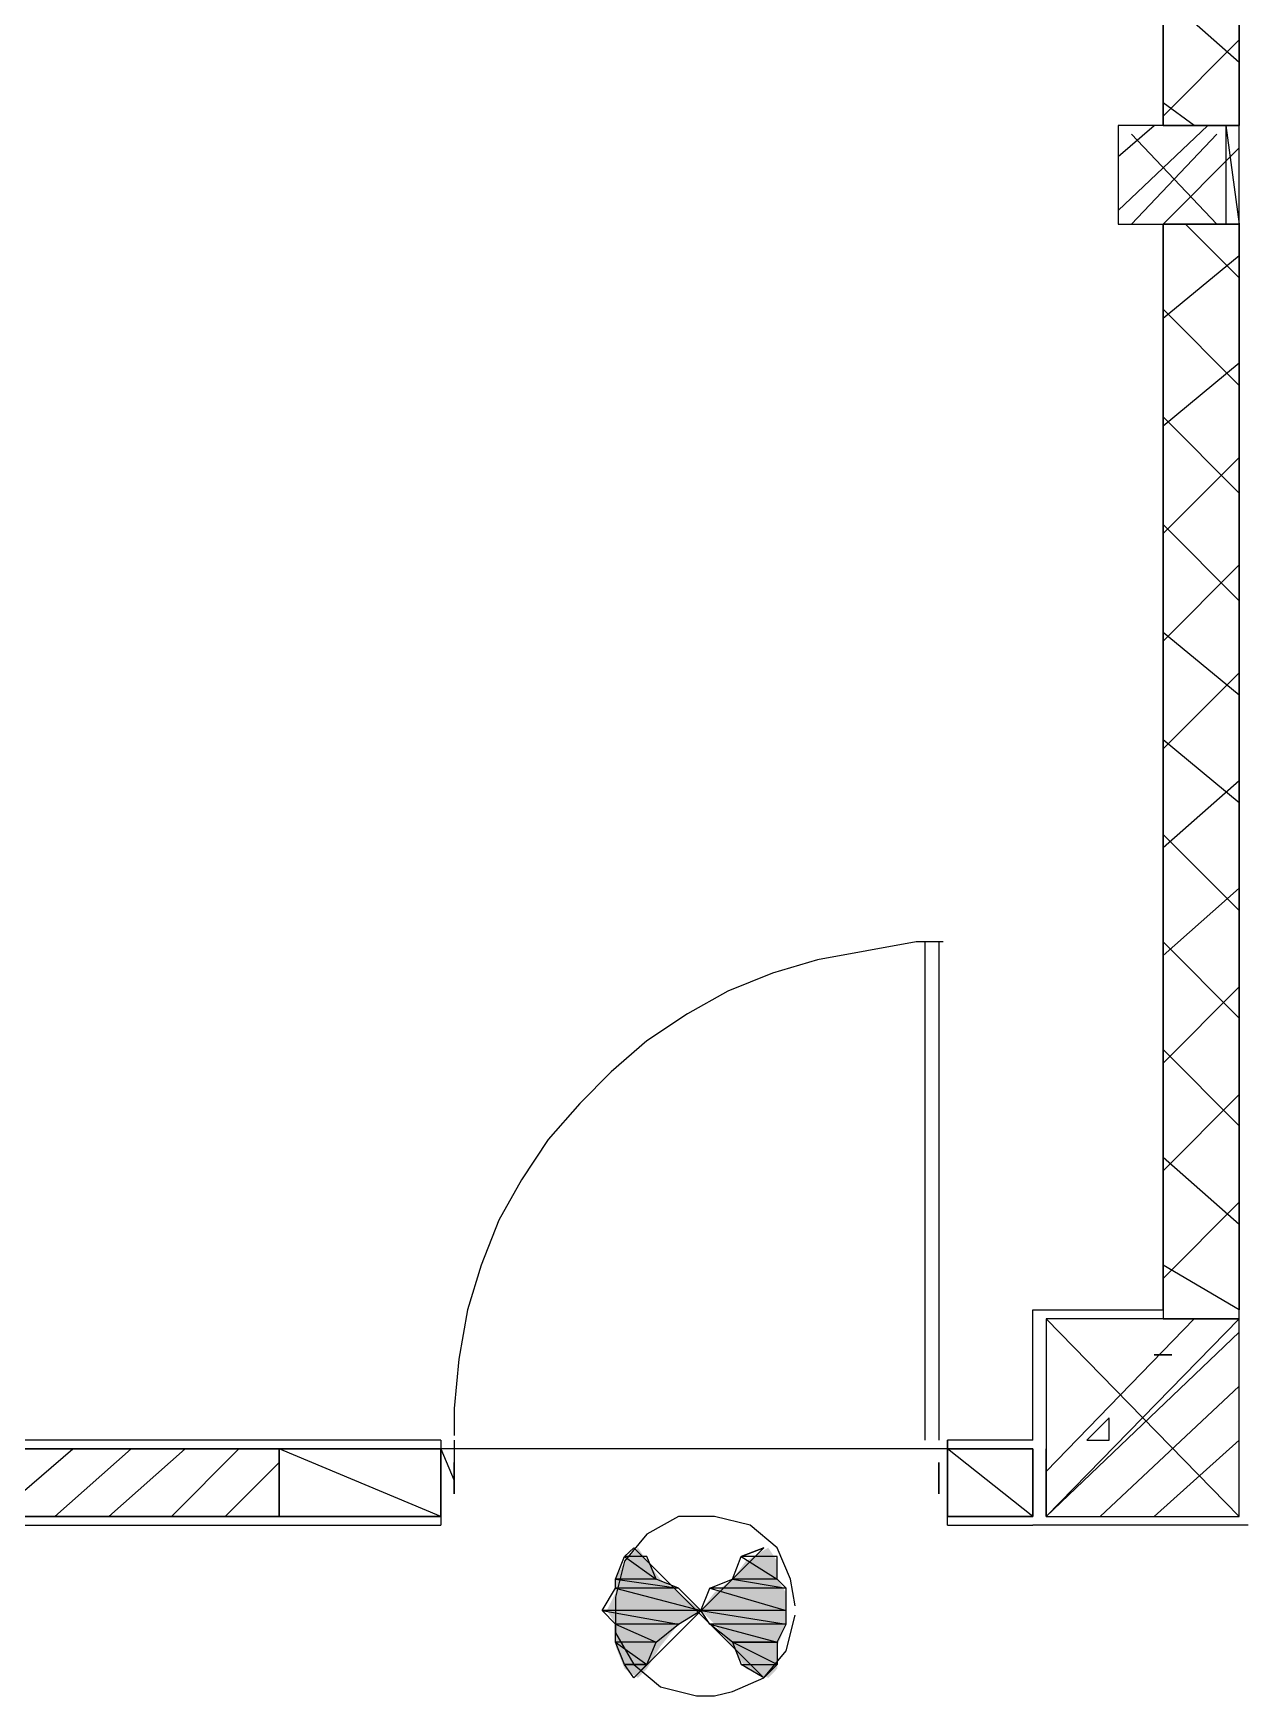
# Model space of a CAD drawing. Header units: millimetres. Extents: x 5 to 415, y 48 to 251.
# Drawn here: x 34.54 to 39.3, y 223.87 to 230.41 of the extents above; entities that cross this region are included whole.
import ezdxf

# ---------------------------------------------------------------- set-up
doc = ezdxf.new("R2010")
doc.units = ezdxf.units.MM
doc.layers.add('H', color=7, linetype='Continuous')
doc.layers.add('P', color=7, linetype='Continuous')

msp = doc.modelspace()

# ---------------------------------------------------------------- hatches: boundary and pattern name
at = {"layer": 'H', "linetype": 'Continuous'}
for points in [[(36.865, 224.402), (36.918, 224.455), (36.953, 224.402), (36.865, 224.402)], [(37.342, 224.402), (37.43, 224.455), (37.465, 224.402), (37.342, 224.402)], [(36.83, 224.331), (36.865, 224.402), (36.953, 224.402), (37.006, 224.331), (36.83, 224.331)], [(37.289, 224.331), (37.342, 224.402), (37.465, 224.402), (37.465, 224.331), (37.289, 224.331)], [(36.83, 224.278), (36.83, 224.331), (37.006, 224.331), (37.077, 224.278), (36.83, 224.278)], [(37.218, 224.278), (37.289, 224.331), (37.465, 224.331), (37.5, 224.278), (37.218, 224.278)], [(36.795, 224.208), (36.83, 224.278), (37.077, 224.278), (37.165, 224.208), (36.795, 224.208)], [(37.165, 224.208), (37.218, 224.278), (37.5, 224.278), (37.5, 224.208), (37.165, 224.208)], [(36.83, 224.155), (36.795, 224.208), (37.165, 224.208), (37.077, 224.155), (36.83, 224.155)], [(36.83, 224.067), (36.83, 224.155), (37.077, 224.155), (37.006, 224.067), (36.83, 224.067)], [(37.218, 224.155), (37.165, 224.208), (37.5, 224.208), (37.5, 224.155), (37.218, 224.155)], [(37.289, 224.067), (37.218, 224.155), (37.5, 224.155), (37.465, 224.067), (37.289, 224.067)], [(36.865, 223.979), (36.83, 224.067), (37.006, 224.067), (36.953, 223.979), (36.865, 223.979)], [(37.43, 223.943), (37.342, 223.979), (37.289, 224.067), (37.465, 223.979), (37.43, 223.943)], [(37.465, 223.979), (37.289, 224.067), (37.465, 224.067), (37.465, 223.979)], [(36.918, 223.943), (36.865, 223.979), (36.953, 223.979), (36.918, 223.943)]]:
    msp.add_hatch(color=256, dxfattribs=at).paths.add_polyline_path(points)

# ---------------------------------------------------------------- linework, layer by layer
at = {"layer": 'P'}
for points in [[(38.982, 236.696), (38.982, 230.046)], [(38.982, 230.046), (38.982, 236.696)], [(38.982, 236.696), (38.982, 230.046)], [(39.282, 236.696), (39.282, 230.046)], [(39.282, 230.046), (39.282, 236.696)], [(39.282, 230.293), (38.982, 230.558)], [(38.982, 230.082), (39.282, 230.382)], [(39.105, 230.046), (38.982, 230.135)], [(38.806, 229.923), (38.947, 230.046)], [(38.806, 229.711), (39.158, 230.046)], [(39.282, 230.046), (38.806, 230.046)], [(38.806, 230.046), (38.806, 229.658)], [(38.982, 230.046), (39.282, 230.046)], [(39.229, 230.046), (39.229, 229.658)], [(39.229, 230.046), (39.282, 229.658)], [(39.282, 229.658), (39.282, 230.046)], [(39.194, 230.011), (38.858, 229.658)], [(39.194, 229.658), (38.858, 230.011)], [(38.982, 229.658), (39.282, 229.958)], [(38.806, 229.658), (39.282, 229.658)], [(39.282, 229.658), (38.982, 229.658)], [(38.982, 229.658), (38.982, 225.354)], [(38.982, 225.39), (38.982, 229.658)], [(38.982, 229.658), (38.982, 225.39)], [(39.282, 229.447), (39.07, 229.658)], [(39.282, 225.354), (39.282, 229.658)], [(39.282, 229.658), (39.282, 225.39)], [(38.982, 229.288), (39.282, 229.535)], [(39.282, 229.023), (38.982, 229.323)], [(38.982, 228.865), (39.282, 229.112)], [(39.282, 228.6), (38.982, 228.9)], [(38.982, 228.441), (39.282, 228.741)], [(39.282, 228.177), (38.982, 228.477)], [(38.982, 228.018), (39.282, 228.318)], [(39.282, 227.806), (38.982, 228.053)], [(38.982, 227.595), (39.282, 227.894)], [(39.282, 227.383), (38.982, 227.63)], [(38.982, 227.207), (39.282, 227.471)], [(39.282, 226.96), (38.982, 227.259)], [(38.982, 226.783), (39.282, 227.048)], [(38.012, 226.836), (37.818, 226.801)], [(38.118, 226.836), (38.012, 226.836)], [(38.047, 224.878), (38.047, 226.836)], [(38.1, 226.836), (38.1, 224.878)], [(39.282, 226.536), (38.982, 226.836)], [(37.624, 226.766), (37.447, 226.713)], [(37.818, 226.801), (37.624, 226.766)], [(37.447, 226.713), (37.271, 226.642)], [(37.271, 226.642), (37.112, 226.554)], [(38.982, 226.36), (39.282, 226.66)], [(37.112, 226.554), (36.953, 226.448)], [(36.953, 226.448), (36.812, 226.325)], [(39.282, 226.113), (38.982, 226.413)], [(36.812, 226.325), (36.689, 226.201)], [(36.689, 226.201), (36.565, 226.06)], [(38.982, 225.937), (39.282, 226.236)], [(36.565, 226.06), (36.46, 225.901)], [(39.282, 225.725), (38.982, 225.989)], [(36.46, 225.901), (36.371, 225.743)], [(38.982, 225.513), (39.282, 225.813)], [(36.371, 225.743), (36.301, 225.566)], [(36.301, 225.566), (36.248, 225.39)], [(39.282, 225.39), (38.982, 225.566)], [(36.248, 225.39), (36.213, 225.196)], [(38.47, 224.878), (38.47, 225.39)], [(38.47, 225.39), (38.982, 225.39)], [(39.282, 224.578), (38.523, 225.354)], [(38.523, 224.578), (39.282, 225.354)], [(38.523, 224.755), (39.105, 225.354)], [(38.523, 225.354), (38.523, 224.578)], [(39.282, 225.354), (38.523, 225.354)], [(38.982, 225.354), (39.282, 225.354)], [(39.282, 224.578), (39.282, 225.354)], [(38.523, 224.578), (39.282, 225.302)], [(39.017, 225.213), (38.947, 225.213)], [(38.947, 225.213), (39.017, 225.213)], [(36.213, 225.196), (36.195, 225.002)], [(38.735, 224.578), (39.282, 225.09)], [(36.195, 225.002), (36.195, 224.896)], [(38.77, 224.966), (38.682, 224.878)], [(38.77, 224.878), (38.77, 224.966)], [(36.142, 224.878), (34.449, 224.878)], [(36.142, 224.878), (36.142, 224.543)], [(36.195, 224.878), (36.195, 224.79)], [(38.47, 224.878), (38.135, 224.878)], [(38.135, 224.543), (38.135, 224.878)], [(38.135, 224.878), (38.135, 224.79)], [(38.682, 224.878), (38.77, 224.878)], [(38.947, 224.578), (39.282, 224.878)], [(34.449, 224.843), (36.142, 224.843)], [(34.449, 224.631), (34.696, 224.843)], [(35.507, 224.843), (34.449, 224.843)], [(34.625, 224.578), (34.925, 224.843)], [(34.837, 224.578), (35.137, 224.843)], [(35.084, 224.578), (35.348, 224.843)], [(35.507, 224.578), (35.507, 224.843)], [(35.507, 224.578), (35.507, 224.843)], [(35.507, 224.843), (36.142, 224.843)], [(36.142, 224.578), (35.507, 224.843)], [(35.507, 224.843), (35.507, 224.578)], [(36.142, 224.843), (35.507, 224.843)], [(35.507, 224.843), (36.142, 224.843)], [(35.507, 224.578), (35.507, 224.843)], [(38.135, 224.843), (36.142, 224.843)], [(36.142, 224.843), (36.142, 224.578)], [(36.142, 224.578), (36.142, 224.843)], [(36.142, 224.578), (36.142, 224.843)], [(36.142, 224.719), (36.142, 224.843)], [(36.142, 224.843), (36.195, 224.719)], [(38.135, 224.843), (38.47, 224.843)], [(38.135, 224.843), (38.47, 224.843)], [(38.135, 224.578), (38.135, 224.843)], [(38.47, 224.578), (38.135, 224.843)], [(38.135, 224.843), (38.135, 224.578)], [(38.47, 224.843), (38.135, 224.843)], [(38.135, 224.843), (38.135, 224.578)], [(38.135, 224.719), (38.135, 224.843)], [(38.135, 224.843), (38.135, 224.719)], [(38.135, 224.843), (38.47, 224.843)], [(38.47, 224.843), (38.47, 224.578)], [(38.47, 224.843), (38.47, 224.578)], [(38.47, 224.578), (38.47, 224.843)], [(38.47, 224.843), (38.47, 224.578)], [(38.523, 224.578), (38.523, 224.843)], [(35.295, 224.578), (35.507, 224.79)], [(36.195, 224.79), (36.195, 224.667)], [(36.195, 224.667), (36.195, 224.79)], [(38.1, 224.79), (38.1, 224.667)], [(38.1, 224.667), (38.1, 224.79)], [(36.142, 224.578), (33.69, 224.578)], [(33.69, 224.543), (36.142, 224.543)], [(34.449, 224.578), (35.507, 224.578)], [(36.142, 224.578), (35.507, 224.578)], [(35.507, 224.578), (36.142, 224.578)], [(36.142, 224.578), (35.507, 224.578)], [(37.077, 224.578), (36.953, 224.508)], [(37.148, 224.578), (37.077, 224.578)], [(37.218, 224.578), (37.148, 224.578)], [(37.359, 224.543), (37.218, 224.578)], [(37.465, 224.455), (37.359, 224.543)], [(38.47, 224.578), (38.135, 224.578)], [(38.47, 224.578), (38.135, 224.578)], [(38.135, 224.578), (38.47, 224.578)], [(38.47, 224.578), (38.135, 224.578)], [(38.135, 224.543), (38.47, 224.543)], [(39.317, 224.543), (38.47, 224.543)], [(38.523, 224.578), (39.282, 224.578)], [(36.953, 224.508), (36.865, 224.402)], [(36.83, 224.331), (36.865, 224.42)], [(36.901, 224.455), (36.865, 224.42)], [(36.865, 224.42), (36.901, 224.455)], [(36.953, 224.42), (36.865, 224.42)], [(36.865, 224.42), (36.989, 224.331)], [(36.865, 224.42), (36.989, 224.331)], [(37.412, 223.943), (36.901, 224.455)], [(36.901, 223.943), (37.412, 224.455)], [(36.989, 224.331), (36.953, 224.42)], [(37.289, 224.331), (37.324, 224.42)], [(37.412, 224.455), (37.324, 224.42)], [(37.324, 224.42), (37.412, 224.455)], [(37.465, 224.42), (37.324, 224.42)], [(37.324, 224.42), (37.465, 224.331)], [(37.324, 224.42), (37.465, 224.331)], [(37.518, 224.331), (37.465, 224.455)], [(37.465, 224.331), (37.465, 224.42)], [(36.865, 224.402), (36.83, 224.261)], [(36.777, 224.208), (36.83, 224.296)], [(36.989, 224.331), (36.83, 224.331)], [(36.989, 224.331), (36.83, 224.331)], [(36.83, 224.331), (37.077, 224.296)], [(36.83, 224.331), (37.077, 224.296)], [(36.83, 224.296), (36.83, 224.331)], [(37.077, 224.296), (36.83, 224.296)], [(37.077, 224.296), (36.83, 224.296)], [(36.83, 224.296), (37.165, 224.208)], [(36.83, 224.296), (37.165, 224.208)], [(37.077, 224.296), (36.989, 224.331)], [(37.165, 224.208), (37.077, 224.296)], [(37.165, 224.208), (37.2, 224.296)], [(37.2, 224.296), (37.289, 224.331)], [(37.5, 224.296), (37.2, 224.296)], [(37.5, 224.296), (37.2, 224.296)], [(37.2, 224.296), (37.5, 224.208)], [(37.2, 224.296), (37.5, 224.208)], [(37.465, 224.331), (37.289, 224.331)], [(37.465, 224.331), (37.289, 224.331)], [(37.289, 224.331), (37.5, 224.296)], [(37.289, 224.331), (37.5, 224.296)], [(37.5, 224.296), (37.465, 224.331)], [(37.5, 224.208), (37.5, 224.296)], [(37.536, 224.226), (37.518, 224.331)], [(36.83, 224.261), (36.83, 224.19)], [(37.165, 224.208), (36.777, 224.208)], [(37.165, 224.208), (36.777, 224.208)], [(36.777, 224.208), (37.077, 224.155)], [(36.777, 224.208), (37.077, 224.155)], [(36.83, 224.155), (36.777, 224.208)], [(36.83, 224.19), (36.83, 224.12)], [(37.077, 224.155), (36.83, 224.155)], [(37.077, 224.155), (36.83, 224.155)], [(36.83, 224.155), (36.989, 224.084)], [(36.83, 224.155), (36.989, 224.084)], [(36.83, 224.084), (36.83, 224.155)], [(36.989, 224.084), (37.077, 224.155)], [(37.077, 224.155), (37.165, 224.208)], [(37.5, 224.208), (37.165, 224.208)], [(37.5, 224.208), (37.165, 224.208)], [(37.165, 224.208), (37.5, 224.155)], [(37.165, 224.208), (37.5, 224.155)], [(37.2, 224.155), (37.165, 224.208)], [(37.5, 224.155), (37.2, 224.155)], [(37.5, 224.155), (37.2, 224.155)], [(37.2, 224.155), (37.465, 224.084)], [(37.2, 224.155), (37.465, 224.084)], [(37.289, 224.084), (37.2, 224.155)], [(37.465, 224.084), (37.5, 224.155)], [(37.5, 224.155), (37.5, 224.208)], [(37.5, 224.049), (37.536, 224.19)], [(36.83, 224.12), (36.901, 223.996)], [(36.989, 224.084), (36.83, 224.084)], [(36.989, 224.084), (36.83, 224.084)], [(36.83, 224.084), (36.953, 223.996)], [(36.83, 224.084), (36.953, 223.996)], [(36.865, 223.996), (36.83, 224.084)], [(36.953, 223.996), (36.989, 224.084)], [(37.465, 224.084), (37.289, 224.084)], [(37.289, 224.084), (37.324, 223.996)], [(37.465, 223.996), (37.289, 224.084)], [(37.289, 224.084), (37.465, 224.084)], [(37.465, 223.996), (37.289, 224.084)], [(37.412, 223.943), (37.5, 224.049)], [(37.465, 224.084), (37.465, 223.996)], [(36.865, 223.996), (36.953, 223.996)], [(36.901, 223.943), (36.865, 223.996)], [(36.953, 223.996), (36.865, 223.996)], [(36.901, 223.996), (37.006, 223.908)], [(36.953, 223.996), (36.901, 223.943)], [(37.324, 223.996), (37.465, 223.996)], [(37.324, 223.996), (37.465, 223.996)], [(37.412, 223.943), (37.324, 223.996)], [(37.465, 223.996), (37.412, 223.943)], [(37.006, 223.908), (37.148, 223.873)], [(37.218, 223.873), (37.289, 223.89)], [(37.289, 223.89), (37.412, 223.943)], [(37.148, 223.873), (37.218, 223.873)]]:
    msp.add_lwpolyline(points, dxfattribs=at)

doc.saveas('drawing.dxf')
